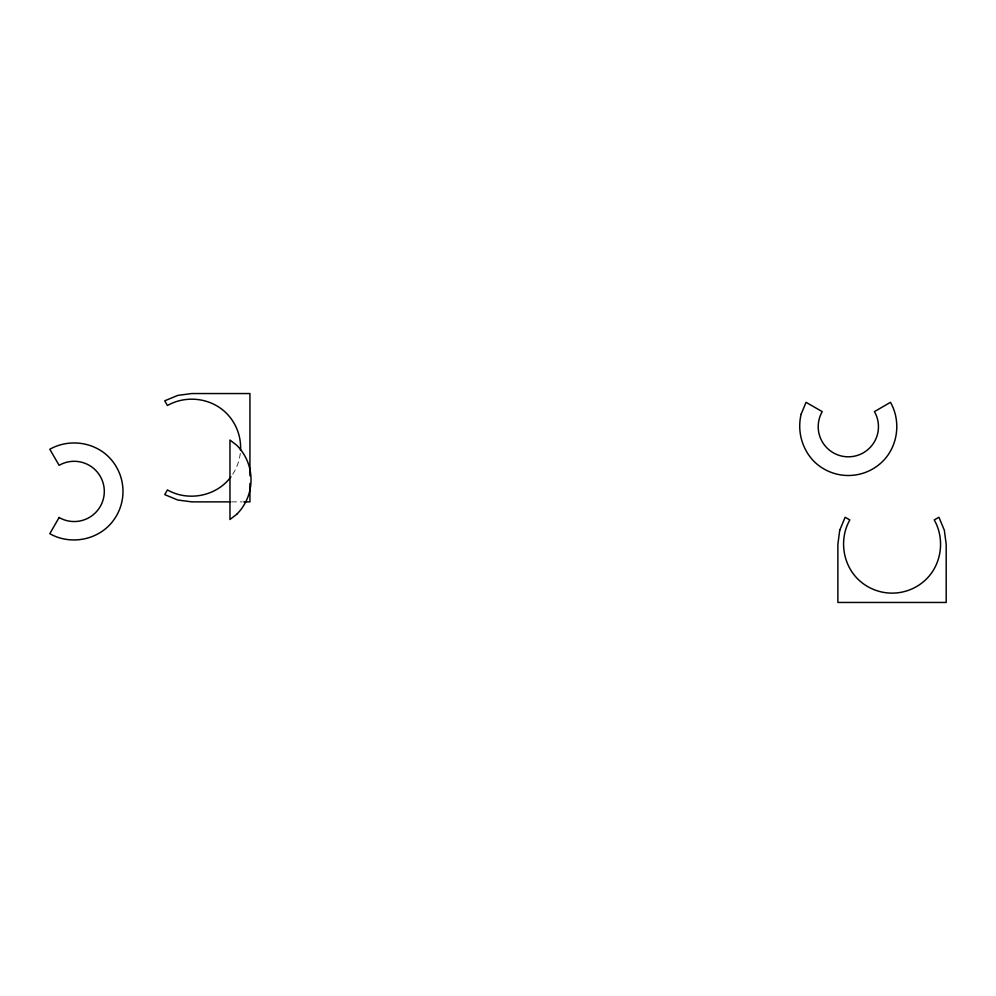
<?xml version="1.0" encoding="UTF-8"?>
<svg xmlns="http://www.w3.org/2000/svg" width="996" height="996" viewBox="0 0 996 996"><rect width="100%" height="100%" fill="white"/><g stroke="black" fill="none" stroke-linecap="round" stroke-linejoin="round"><path stroke-width="0.75" stroke-dasharray="4.98 3.74" d="M231.57 501.872L242.277 501.872M240.285 453.305A48.816 48.816 0 0 1 231.794 475.64"/><path stroke-width="1.49" d="M249.934 483.471L249.934 501.872L243.808 501.872M249.934 475.814L249.934 393.545L191.805 393.545L177.786 395.4L164.726 400.803L167.428 405.497C186.177 394.852 210.99 397.865 226.316 413.128A48.816 48.816 0 0 1 240.534 450.466M230.039 501.872L191.805 501.872L177.786 500.029L164.726 494.614L167.428 489.932C186.165 500.602 210.99 497.315 226.316 482.164A48.816 48.816 0 0 0 230.96 476.785M801.182 414.075C797.037 430.745 801.867 448.86 813.819 461.21A48.816 48.816 0 0 0 882.842 461.21C898.106 445.872 901.131 421.059 890.474 402.322L874.426 411.634A30.129 30.129 0 0 1 848.331 456.815A30.129 30.129 0 0 1 822.235 411.634L806.05 402.322L801.182 414.075M839.715 530.308L837.873 544.326L837.873 602.456L946.2 602.456L946.2 544.326L944.357 530.308L938.942 517.248L934.248 519.949C944.893 538.687 941.88 563.499 926.616 578.838A48.816 48.816 0 0 1 857.593 578.838C842.429 563.512 839.155 538.687 849.825 519.949L845.131 517.248L839.715 530.308M59.113 517.509L49.8 533.694C68.537 544.376 93.35 541.089 108.689 525.938A48.816 48.816 0 0 0 108.689 456.903C93.35 441.639 68.537 438.626 49.8 449.271L59.113 465.331A30.129 30.129 0 0 1 104.306 491.414A30.129 30.129 0 0 1 59.113 517.509M236.749 514.285L229.964 519.501L229.964 440.045L236.749 445.262A48.816 48.816 0 0 1 236.749 514.285"/></g></svg>
